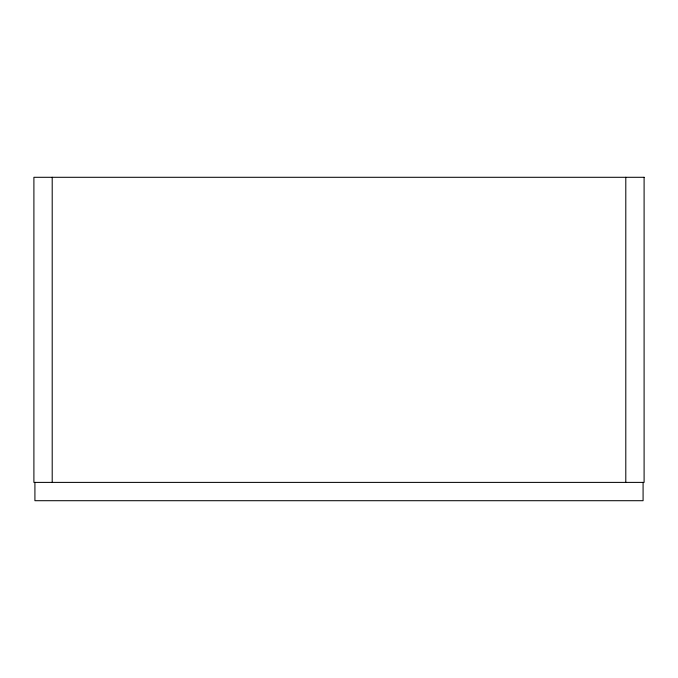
<?xml version="1.0" encoding="UTF-8"?>
<svg xmlns="http://www.w3.org/2000/svg" width="678" height="678" viewBox="0 0 678 678"><rect width="100%" height="100%" fill="white"/><g stroke="black" fill="none" stroke-linecap="round" stroke-linejoin="round"><path stroke-width="1.02" d="M643.083 482.397L643.083 500.703L34.917 500.703L34.917 482.397M625.794 177.297L625.794 482.397M52.206 177.297L52.206 482.397M644.1 177.297L33.9 177.297L33.9 482.397L644.1 482.397L644.1 177.297"/></g></svg>
